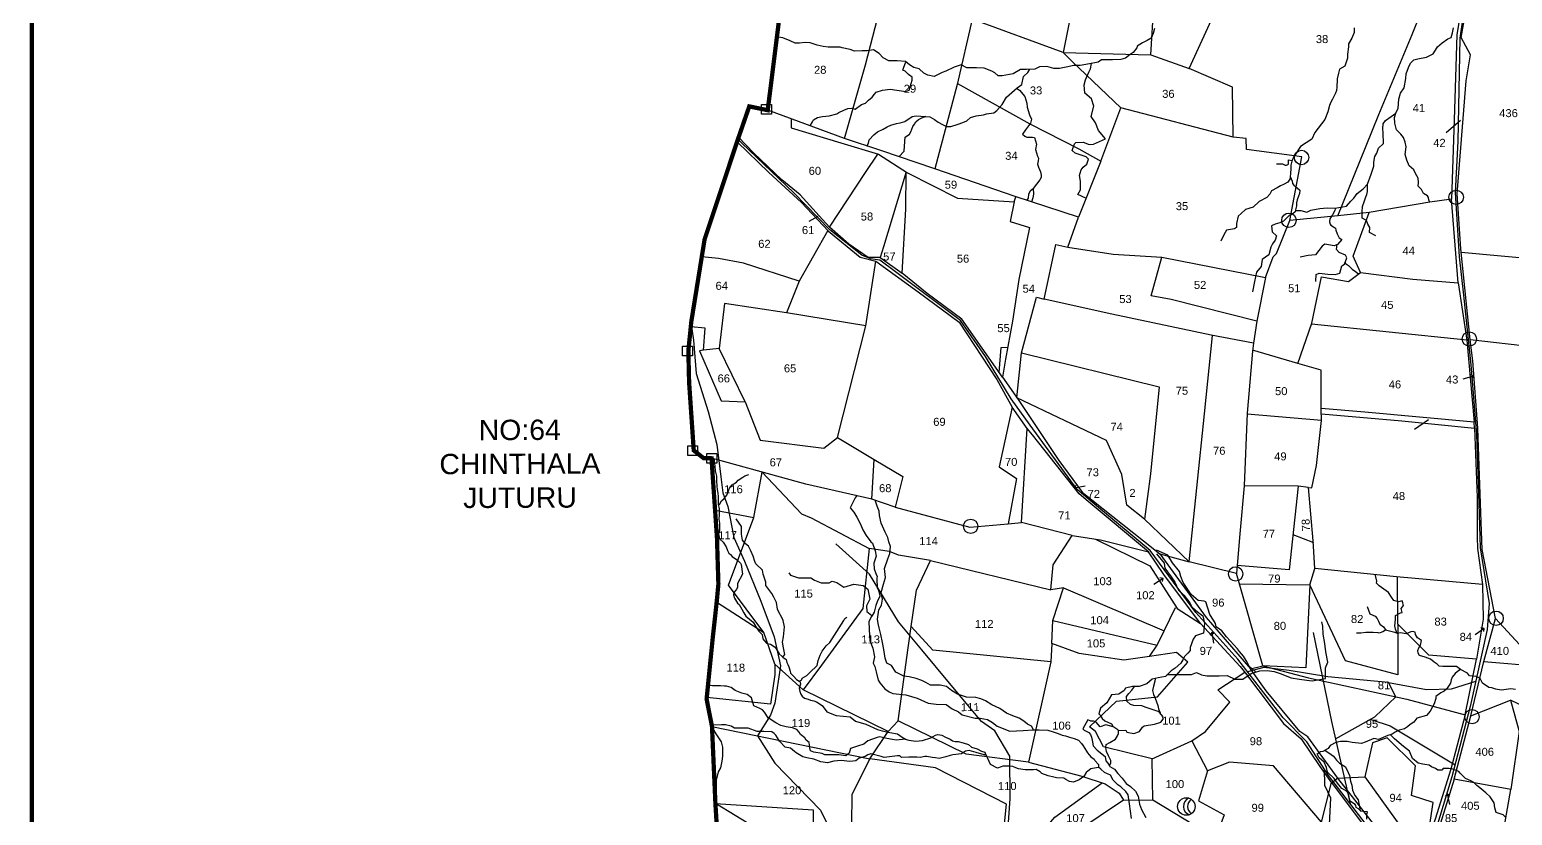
# Model space of a CAD drawing. Header units: inches. Extents: x 208632 to 221797, y 1591440 to 1598854.
# Drawn here: x 208632 to 211412, y 1595650 to 1597124 of the extents above; entities that cross this region are included whole.
import ezdxf

# ---------------------------------------------------------------- set-up
doc = ezdxf.new("R2010")
doc.units = ezdxf.units.IN
doc.header["$LTSCALE"] = 15
doc.header["$MEASUREMENT"] = 0
doc.linetypes.add('HIDDEN2', pattern=[0.1875, 0.125, -0.0625])
for name, color, linetype in [('BOUNDRY STONES', 240, 'Continuous'), ('DIMENSION', 1, 'Continuous'), ('PLOTS', 7, 'Continuous'), ('PLOTS NO', 7, 'Continuous'), ('ROADS', 1, 'Continuous'), ('STREAMS', 4, 'Continuous'), ('VILLAGE BOUNDAY', 5, 'Continuous'), ('VILLAGE BOUNDRY', 5, 'Continuous'), ('wells', 7, 'Continuous')]:
    doc.layers.add(name, color=color, linetype=linetype)
doc.styles.get("Standard").update_dxf_attribs({"font": 'arial.ttf'})

# ---------------------------------------------------------------- blocks, each defined once
blk = doc.blocks.new('GGGGGFDGG')
at = {"layer": 'PLOTS NO', "color": 0}
for points in [[(17673.9, 8953.1), (17670.6, 8947.5), (17677, 8943.1)], [(17670.6, 8947.5), (17695.6, 8952)]]:
    blk.add_lwpolyline(points, dxfattribs=at)

msp = doc.modelspace()

# ---------------------------------------------------------------- linework, layer by layer
at = {"layer": 'BOUNDRY STONES'}
for points in [[(210004.7, 1596983.4), (210023.1, 1596983.5), (210023.2, 1596965.3), (210004.7, 1596965.2)], [(209856.5, 1596530.3), (209874.9, 1596530.4), (209875, 1596512.2), (209856.6, 1596512.1)], [(209866.3, 1596343.3), (209884.7, 1596343.4), (209884.8, 1596325.2), (209866.4, 1596325.2)], [(209902, 1596328.9), (209920.4, 1596329), (209920.5, 1596310.8), (209902, 1596310.7)]]:
    msp.add_lwpolyline(points, close=True, dxfattribs=at)
for centre in [(211017, 1596883.9), (211306.9, 1596809.3), (210993.3, 1596766.2), (211331.6, 1596543.5), (210396.6, 1596192.2), (210893.4, 1596102.9), (211381.6, 1596019.8), (211336.6, 1595835.2)]:
    msp.add_circle(centre, 13.5, dxfattribs=at)
at = {"layer": 'PLOTS'}
for points in [[(211334.3, 1595836.8), (211358.6, 1595938.6), (211380.3, 1596019.5), (211355.7, 1596148.7), (211352.7, 1596234.9), (211347.7, 1596376.4), (211338.2, 1596502.7), (211332.9, 1596542.1), (211315.6, 1596712.8), (211308.5, 1596815.8), (211325.9, 1597027.9), (211333.5, 1597076.5), (211316.3, 1597109.2), (211334, 1597207.4), (211358.9, 1597373.3), (211390.7, 1597554.6), (211400.3, 1597609.7), (211384, 1597750.2)], [(210734.2, 1597076.4), (210806.3, 1597050.6), (210872.6, 1597195.9), (210900, 1597193.7), (210948.8, 1597298.4)], [(210420.3, 1597266.7), (210490, 1597289.2), (210544.2, 1597287.3), (210531.1, 1597211.9), (210592.8, 1597193.5), (210570, 1597080.7), (210399.5, 1597143.2), (210371.2, 1597021.1), (210329.6, 1596863), (210228.3, 1596896.8), (210159.9, 1596919.6), (210016.1, 1596972.7)], [(210371.6, 1597022.7), (210507.3, 1596947.1), (210599.6, 1596900.2), (210640.6, 1596877.2), (210678.2, 1596977), (210586.9, 1597063.7), (210570, 1597080.7), (210734.2, 1597076.4), (210740.1, 1597169.1), (210821.8, 1597252.7), (210838.7, 1597271.4)], [(211323.1, 1597207.9), (211308.3, 1597114.1), (211303, 1596954.7), (211298.1, 1596805.6), (211257.6, 1596800), (211143.7, 1596780.6), (211085.2, 1596774.7), (211126.3, 1596876.5), (211161.8, 1596964.6), (211224.1, 1597114.8), (211267.2, 1597223.2)], [(210159.9, 1596919.6), (210199.2, 1597057.8), (210227.2, 1597164.2)], [(211085.2, 1596774.7), (210995.1, 1596765.5), (211017.2, 1596885.3), (210913.8, 1596898.8), (210913.3, 1596919.5), (210888.6, 1596922.3), (210887.3, 1597015.7), (210806.3, 1597050.6)], [(210888.6, 1596922.3), (210678.2, 1596977)], [(210059.8, 1596956.6), (210059.8, 1596939.4), (210153.4, 1596911.2), (210223.9, 1596890), (210278.2, 1596855.2), (210372.2, 1596807.9), (210477.9, 1596801), (210481.1, 1596810.3)], [(209958.6, 1596913.1), (210018, 1596855.7), (210079.6, 1596799.3), (210129.8, 1596745.8), (210189.3, 1596696.8), (210219.1, 1596689.8), (210297.9, 1596632), (210375.3, 1596575.3), (210445.7, 1596467.6), (210474.2, 1596416), (210450.1, 1596303.8), (210482.5, 1596282), (210466.8, 1596196.7), (210492, 1596199.2), (210502.7, 1596375.9), (210474.2, 1596416)], [(210132, 1596753.5), (210112.7, 1596774.5), (210076.8, 1596813.8), (210042.4, 1596842.1), (209989.5, 1596892.8), (209961.6, 1596922.2)], [(210227, 1596696.4), (210204.5, 1596696.5), (210167.9, 1596721.7), (210132, 1596753.5), (210199.6, 1596856), (210222.3, 1596890.4)], [(210640.6, 1596877.2), (210598.5, 1596771.8), (210480.2, 1596810.6), (210329.6, 1596863)], [(210477.9, 1596801), (210470.9, 1596764.1), (210506.7, 1596752.6), (210487, 1596654.9), (210475.3, 1596577.3), (210462.2, 1596505.7), (210456, 1596472.1), (210379.8, 1596580.9), (210314.9, 1596629.1), (210268.1, 1596666.9), (210274.8, 1596787.2), (210275.6, 1596856.9), (210233, 1596716.2), (210227, 1596696.4), (210268.1, 1596666.9)], [(211127.6, 1596668.3), (211225.6, 1596655.5), (211310.5, 1596648.9), (211298.1, 1596805.6)], [(210456, 1596472.1), (210485.7, 1596429.8), (210562.2, 1596315.8), (210605.9, 1596256.5), (210720.4, 1596165.1), (210751.4, 1596140.4), (210806.2, 1596125.6), (210722.8, 1596205.8), (210689.6, 1596232), (210680.3, 1596289.4), (210651.4, 1596353.3), (210483.1, 1596433.5), (210492.2, 1596517.7), (210519.9, 1596622.2), (210534.4, 1596618.3), (210556.3, 1596720.5), (210578.8, 1596715.7), (210598.5, 1596771.8)], [(210578.8, 1596715.7), (210663.7, 1596702.4), (210754.9, 1596697), (210949.3, 1596659.1), (210964, 1596697.4), (210970.3, 1596704), (210995.1, 1596765.5)], [(211009.9, 1596497.7), (211036.5, 1596573), (211054.5, 1596660), (211105.1, 1596651.6), (211127.6, 1596668.3), (211113.8, 1596699), (211143.7, 1596780.6)], [(210128.5, 1596747.2), (210074.8, 1596652.1), (209970.8, 1596685.6), (209923.6, 1596694.6), (209892.5, 1596697.7)], [(210200, 1596568.1), (210219.1, 1596689.8)], [(210949.3, 1596659.1), (210933, 1596577.2), (210772.6, 1596617.6), (210735.1, 1596624.4), (210754.9, 1596697)], [(211316.2, 1596706.4), (211466.5, 1596692.6), (211522.9, 1596684.7), (211564.6, 1596680.1)], [(210074.8, 1596652.1), (210051.5, 1596592.9), (209935.1, 1596610.4), (209925.1, 1596525.8), (209895.4, 1596522.4), (209898.6, 1596563.6), (209871.8, 1596566.3)], [(211310.5, 1596648.9), (211326.7, 1596541.1), (211035.8, 1596571.1)], [(210933, 1596577.2), (210927.1, 1596535.8), (210847.2, 1596551), (210661, 1596590.2), (210534.4, 1596618.3)], [(209973.5, 1596425.5), (210001.8, 1596354.1), (210121, 1596339), (210147.2, 1596358.6), (210200, 1596568.1), (210051.5, 1596592.9)], [(210806.2, 1596125.6), (210835, 1596403.1), (210850.3, 1596550.4)], [(209895.4, 1596522.4), (209888.2, 1596521.6), (209928.9, 1596427.4), (209973.5, 1596425.5), (209925.1, 1596525.8)], [(210450, 1596480.7), (210453.6, 1596527.9), (210466.3, 1596528)], [(210492.2, 1596517.7), (210750.2, 1596453.6), (210733.7, 1596290.9), (210722.8, 1596205.8)], [(210927.1, 1596535.8), (210924.9, 1596520.8), (210914.8, 1596404.7), (210909.3, 1596268), (210901.3, 1596178.3), (210896, 1596118.9), (210894.7, 1596103.6), (210806.2, 1596125.6)], [(211054.2, 1596390.7), (211054, 1596412), (211053.6, 1596484.9), (211009.9, 1596497.7), (210925.2, 1596522.6)], [(211326.7, 1596541.1), (211340.3, 1596387.6), (211135.4, 1596406.1), (211054, 1596413.4)], [(211463.1, 1595930), (211541.2, 1595923.5), (211538.3, 1596098.6), (211530.4, 1596249.2), (211535.6, 1596319.7), (211546.7, 1596517.8), (211332.9, 1596542.1)], [(211029.9, 1596265.3), (211036.5, 1596264.6), (211045.2, 1596306.1), (211054.2, 1596390.7), (210914.7, 1596402.8)], [(211054.1, 1596403.3), (211204.7, 1596390.1), (211341.3, 1596376.1), (211340.3, 1596387.6)], [(210147.2, 1596358.6), (210215.6, 1596317.8), (210269.2, 1596285.9), (210255.2, 1596228.3), (210211.1, 1596243.1), (210215.6, 1596317.8)], [(210587.2, 1596174.7), (210640.3, 1596166.8), (210729.9, 1596144.1), (210617.1, 1596239), (210599.9, 1596253.4), (210512.7, 1596364.1), (210502.7, 1596375.9)], [(211341.3, 1596376.1), (211346, 1596246.2), (211346.3, 1596171.8), (211346.9, 1596150.4), (211356, 1596083.1), (211194.7, 1596097.5), (211042.1, 1596113.4)], [(210211.1, 1596243.1), (210087.3, 1596271.4), (210003.6, 1596294.5), (209910.7, 1596320.2)], [(209917.4, 1596222.8), (209989.9, 1596209), (210005.9, 1596293.9), (210079.4, 1596215.6), (210097.5, 1596208.3), (210206.2, 1596150.5), (210194.7, 1596038.1), (210116.8, 1595932), (210082.6, 1595885.3), (210029.7, 1595933.6), (210009, 1595993.2), (209942.3, 1596081.6), (209989.9, 1596209)], [(211010.4, 1596267.4), (210993.6, 1596110.3), (210896, 1596118.9)], [(210900.1, 1596084.5), (211032.4, 1596082.5), (211042.1, 1596113.4), (211039, 1596165.2), (211029.9, 1596265.3), (211010.4, 1596267.4), (210909.3, 1596268)], [(210255.2, 1596228.3), (210394.9, 1596190.6), (210466.8, 1596196.7)], [(210321.4, 1596127.9), (210547.2, 1596073.3), (210551.1, 1596119.7), (210587.2, 1596174.7), (210492, 1596199.2)], [(210630.6, 1596168.3), (210732.5, 1596118.1), (210783.9, 1596037.9), (210827.3, 1596010), (210758.8, 1596101.9), (210729.9, 1596144.1)], [(211000.7, 1596176.7), (211039.2, 1596161.7)], [(210242.2, 1595807.6), (210260.7, 1595827.3), (210279.7, 1595964.1), (210285.3, 1596004.1), (210294.8, 1596072.2), (210321.4, 1596127.9), (210261.3, 1596138.4), (210244.5, 1596144.8), (210206.2, 1596150.5)], [(210751.4, 1596140.4), (210838, 1596020.9), (210921.4, 1595924.9), (210944.1, 1595930.5), (210894.7, 1596103.6)], [(210550.7, 1596015.4), (210570.6, 1596076.6), (210547.2, 1596073.3)], [(210570.6, 1596076.6), (210759.3, 1595996.1)], [(211197.4, 1596008.7), (211197.8, 1595913.6), (211099.5, 1595939.8), (211032.4, 1596082.5), (211025, 1595926.8), (210944.1, 1595930.5)], [(211356, 1596083.1), (211357.2, 1596018.2), (211344.7, 1595943.1), (211255.3, 1595950.8), (211197.4, 1596008.7), (211197, 1596097.3)], [(209920.4, 1596049.9), (210009, 1595993.2)], [(210731.9, 1595948.3), (210683.6, 1595941.1), (210600, 1595953.5), (210548.5, 1595972.2), (210550.7, 1596015.4), (210746.2, 1595969.3)], [(210736.9, 1595756.3), (210645.9, 1595778.5), (210630.4, 1595807.4), (210619.4, 1595815.9), (210670.2, 1595864.4), (210746.8, 1595872.4), (210803.6, 1595937.2), (210782.4, 1595955.8), (210731.9, 1595948.3), (210746.2, 1595969.3), (210759.3, 1595996.1), (210780.8, 1596039.9)], [(211358.6, 1595938.6), (211463.1, 1595930), (211380.3, 1596019.5)], [(210548.5, 1595972.2), (210546.7, 1595938), (210325.6, 1595959.8), (210285.3, 1596004.1)], [(210827.3, 1596010), (210901.8, 1595929.4), (210911.8, 1595916.9), (210983, 1595822.2), (211016.1, 1595793.7), (211051, 1595741.7), (211073.2, 1595711.1), (211085, 1595720.3)], [(210029.7, 1595933.6), (210029.6, 1595914.3), (210021.5, 1595858.9), (209901.7, 1595871)], [(210546.7, 1595938), (210504.9, 1595749.9), (210388.1, 1595764.7), (210260.7, 1595827.3)], [(210944.1, 1595930.5), (211029.7, 1595908.1), (211214.1, 1595867.9), (211323.5, 1595838.5), (211344.7, 1595943.1)], [(210811.1, 1595789.9), (210837.1, 1595807.5), (210882.4, 1595862.5), (210860.1, 1595885.7), (210910.6, 1595918.4)], [(211085.3, 1595719.9), (211028.9, 1595797.4), (211013.5, 1595807.1), (210950.8, 1595883.8), (210921.4, 1595924.9)], [(209911.6, 1595816.9), (210207.5, 1595755.9), (210242.2, 1595807.6), (210082.6, 1595885.3)], [(211303, 1595717.8), (211334.3, 1595836.8), (211408.9, 1595865.9), (211425, 1595807.6), (211409.5, 1595698.6)], [(211469.2, 1595802), (211483.3, 1595830.3), (211408.9, 1595865.9)], [(211323.5, 1595838.5), (211296.6, 1595736.6), (211251.5, 1595590.9), (211264, 1595674.4), (211223.3, 1595687.6), (211230.3, 1595743), (211177.4, 1595795.7), (211149.9, 1595786.4), (211135.5, 1595722.6), (211225.2, 1595598.2), (211251.5, 1595590.9), (211244.6, 1595544.7), (211188.5, 1595586.9), (211116.9, 1595679.2), (211085.3, 1595719.9), (211135.5, 1595722.6)], [(210855.7, 1595607.2), (210737.9, 1595678.5), (210736.9, 1595756.3), (210811.1, 1595789.9), (210840.7, 1595733.4)], [(210488.9, 1595570.2), (210425.3, 1595578.6), (210458.8, 1595621.7), (210463.5, 1595671.2), (210330.7, 1595739.2), (210207.5, 1595755.9), (210173.6, 1595689.2), (210172.1, 1595520.5), (210104.3, 1595528.4), (210028.7, 1595605), (209918, 1595672.6), (210101.5, 1595660.2), (210100.4, 1595592.7), (210025.7, 1595606.8)], [(210504.9, 1595749.9), (210605, 1595723.4), (210649, 1595709.3), (210675.3, 1595691.5), (210683.1, 1595678.3), (210737.9, 1595679)], [(211054.3, 1595637.2), (210964.2, 1595743.1), (210882.1, 1595750), (210840.7, 1595733.4), (210823.8, 1595677.6), (210872.1, 1595651.1), (210855.7, 1595607.2), (210877, 1595592.8)], [(210683.1, 1595678.3), (210593.6, 1595618.3), (210515, 1595539.3), (210488.9, 1595570.2), (210554.1, 1595646.9), (210643.4, 1595711.1)], [(211244.1, 1595532.9), (211178.5, 1595538.5), (211180.5, 1595566), (211094.5, 1595535.1), (211048.6, 1595518.5), (211031.8, 1595503.3), (210955.1, 1595547.7), (210877, 1595592.8), (211058.8, 1595613.6), (211054.3, 1595637.2), (211072.9, 1595711.5)], [(211072.9, 1595711.5), (211138.4, 1595625.1), (211180.5, 1595566), (211218.3, 1595544.1), (211244.1, 1595532.9), (211244.6, 1595544.7)], [(211396.7, 1595627.2), (211409.5, 1595698.6), (211303, 1595717.8), (211274.4, 1595625.3)]]:
    msp.add_lwpolyline(points, dxfattribs=at)
at = {"layer": 'PLOTS NO'}
for points in [[(211314.8, 1596953.2), (211288.3, 1596930.3)], [(210110.2, 1596773.5), (210093.2, 1596764.2)], [(211254.7, 1596391.7), (211228.7, 1596373.8)]]:
    msp.add_lwpolyline(points, dxfattribs=at)
at = {"layer": 'ROADS', "color": 1}
for points in [[(211374.5, 1597751.1), (211393.4, 1597628.7), (211392.1, 1597591.4), (211349.8, 1597352.7), (211321.8, 1597163.6), (211313.5, 1597107.5), (211310.1, 1596914.5), (211304.9, 1596818.6), (211312.5, 1596697.9), (211320.4, 1596625.9), (211334.6, 1596495.1), (211344.7, 1596364.7), (211349.2, 1596234.9), (211352, 1596151.9), (211368.5, 1596047.4), (211365, 1595998.9), (211333.1, 1595854.4), (211298.9, 1595722.5), (211260.2, 1595593.9)], [(211244.3, 1595457.9), (211227.8, 1595495.8), (211206.6, 1595558.3), (211149, 1595618.9), (211067.6, 1595724.9), (211026.6, 1595787.7), (210982.4, 1595833.2), (210897.5, 1595943.3), (210818.6, 1596030.4), (210733.1, 1596146.6), (210636.1, 1596227.6), (210596, 1596261.1), (210508.4, 1596382.2), (210472.6, 1596431.6), (210424.4, 1596510.8), (210377.6, 1596578.5), (210255.8, 1596669.6), (210226.3, 1596691.6), (210208.7, 1596693.9), (210192.6, 1596700.6), (210132.7, 1596748.2), (210065.3, 1596817.7), (209967.5, 1596911.1), (209960.2, 1596918.1)], [(209872.3, 1596570.7), (209876.7, 1596541.3), (209881.9, 1596479), (209904.6, 1596407.8), (209920.8, 1596345.6), (209928.4, 1596285), (209932.1, 1596254.9), (209941.3, 1596229.7), (209952.7, 1596171.2), (209972.7, 1596126.8), (210002.9, 1596051.8), (210027.9, 1595984.9), (210040.1, 1595930.4), (210029.7, 1595860.5), (210021.4, 1595838), (209997, 1595799.3), (210029.2, 1595747.9), (210115, 1595660.1), (210136.4, 1595616.1)], [(210275.2, 1595407.2), (210340.4, 1595437.9), (210366, 1595483.8), (210403.7, 1595523.8), (210438.8, 1595570.9), (210466.2, 1595618.7), (210470.6, 1595681.9), (210470.3, 1595761), (210441.9, 1595808.5), (210417, 1595826.1), (210356.9, 1595898.3), (210305, 1595960.8), (210261.3, 1596013.3), (210206.7, 1596102.5), (210144.1, 1596159.5)], [(211039, 1595993), (211073.4, 1595826.4), (211108.3, 1595671.9)], [(211080.8, 1595793.6), (211154.5, 1595834.6), (211194, 1595872.3), (211180.3, 1595899.3), (211066.4, 1595910.1), (210993.7, 1595921.7), (210946.2, 1595927.4), (210915.9, 1595919.3)], [(211180.3, 1595899.3), (211251.4, 1595885.9), (211298.4, 1595887.5), (211343.6, 1595901.8)], [(211146.6, 1595830.2), (211183.4, 1595817.9), (211304.7, 1595744.7)], [(211059.4, 1595737.5), (211060.1, 1595706.8), (211071.2, 1595683.1), (211068.2, 1595619.8)]]:
    msp.add_lwpolyline(points, dxfattribs=at)
at = {"layer": 'STREAMS'}
for points in [[(211115.5, 1597127.1), (211115.7, 1597118.1), (211111.3, 1597107.6), (211105.3, 1597097.4), (211105.3, 1597091.5), (211103.2, 1597077.9), (211103.4, 1597070), (211097.9, 1597055.3), (211088, 1597049.5), (211086.4, 1597042.3), (211083.8, 1597031.3), (211083.8, 1597030.3), (211083.2, 1597015.6), (211082.4, 1597009.7), (211080.6, 1597004.5), (211074.9, 1596993.5), (211072, 1596987.7), (211069.1, 1596981.3), (211066.4, 1596969.7), (211060.5, 1596955.1), (211042, 1596931.1), (211036.5, 1596918.2), (211015.2, 1596904.7), (211005.7, 1596890.5), (211002, 1596884.5), (210998.9, 1596877.2), (210996.9, 1596869.7), (210996.9, 1596864.2), (210996, 1596853.1), (210995, 1596843.5), (210991.5, 1596837.6), (210983.4, 1596833.5), (210977.5, 1596831.1), (210971.4, 1596827.2), (210960.8, 1596821.3), (210957.5, 1596815.4), (210951.6, 1596808.9), (210937.3, 1596801.3), (210926.3, 1596790.9), (210912.1, 1596786.6), (210903.8, 1596779), (210898.1, 1596773.8), (210895, 1596760.1), (210894.9, 1596752.6), (210891, 1596750), (210876.1, 1596747.5), (210871.3, 1596739.2), (210865.6, 1596727.2)], [(211005.3, 1596784.4), (211010.2, 1596784.6), (211015.9, 1596784.3), (211026.9, 1596781.2), (211034.2, 1596785.1), (211051.1, 1596788.5), (211065.2, 1596789.7), (211079.5, 1596789.2), (211094.2, 1596791.5), (211101.5, 1596792.8), (211109.6, 1596802.1), (211115.3, 1596807.4), (211121.1, 1596816.5), (211132.6, 1596825.3), (211140.7, 1596834.2), (211147.7, 1596852.5), (211152.6, 1596867.7), (211152.7, 1596875.3), (211154.5, 1596886.1), (211158, 1596892.2), (211161.5, 1596901.7), (211170.4, 1596910), (211169.8, 1596930), (211169.4, 1596937.7), (211169.7, 1596946.9), (211174.3, 1596953.1), (211184.7, 1596960.6), (211194, 1596967.4), (211198.1, 1596976.7), (211199.5, 1596993.1), (211202.6, 1597004.6), (211209.1, 1597014.7), (211212.3, 1597032.4), (211213, 1597040.7), (211217.3, 1597052.6), (211221.3, 1597061), (211227.5, 1597067.1), (211235.1, 1597068.8), (211251.4, 1597071.9), (211263.9, 1597078.3), (211268.1, 1597085), (211272, 1597091.3), (211280.9, 1597099.2), (211291.5, 1597106.4), (211297.6, 1597109.1), (211300, 1597117.5), (211301.8, 1597126.9)], [(210741.4, 1597126), (210738.6, 1597116.8), (210734.9, 1597107.9), (210727.6, 1597103.1), (210718.8, 1597099.3), (210709, 1597092.8), (210708.4, 1597089.8), (210701.5, 1597080.9), (210695.6, 1597077.1), (210687.1, 1597070), (210678, 1597067.6), (210662.3, 1597067.1), (210642, 1597067), (210635.7, 1597062.9), (210619.7, 1597059.6), (210602, 1597056.2), (210590.3, 1597056.4), (210575.6, 1597053.3), (210563.3, 1597050.7), (210552.3, 1597050.9), (210539.7, 1597054.4), (210525.9, 1597053.7), (210517, 1597049.5), (210501.4, 1597048.7), (210490.1, 1597049), (210476.3, 1597041.1), (210455.5, 1597037), (210448, 1597037), (210441.6, 1597042.9), (210436.1, 1597045.8), (210421.9, 1597051.7), (210407.5, 1597052), (210400, 1597052), (210389.5, 1597051.9), (210378.5, 1597057.8), (210365.9, 1597053.2), (210350, 1597045.9), (210343.3, 1597043.1), (210327.9, 1597036.1), (210316.1, 1597038.4), (210309, 1597042.1), (210300.3, 1597050.2), (210289.8, 1597052.5), (210282.1, 1597057.6), (210274.2, 1597063.9), (210258.8, 1597065.2), (210243, 1597065.5), (210232.5, 1597071.2), (210224.8, 1597079), (210214.3, 1597085.9), (210202.3, 1597084.1), (210193, 1597083.8), (210178.8, 1597083.2), (210170.4, 1597086.7), (210155.9, 1597089.4), (210152.2, 1597090.9), (210129.2, 1597091.1), (210119.9, 1597092.2), (210108.7, 1597094.7), (210095.4, 1597098.8), (210086.4, 1597099.8), (210075.5, 1597098.7), (210067.4, 1597098.7), (210057.9, 1597102.6), (210044.3, 1597108.6), (210032.1, 1597110.2)], [(210095.6, 1596943.4), (210099.9, 1596950.8), (210102.2, 1596954.8), (210109.5, 1596958.7), (210119.1, 1596961.1), (210131.6, 1596962.2), (210145.9, 1596965.7), (210149.6, 1596968.3), (210158.9, 1596973), (210166.5, 1596976), (210173.6, 1596976.2), (210180.2, 1596974.7), (210191.9, 1596983.4), (210199.6, 1596985.8), (210205.3, 1596991.4), (210211.7, 1596997.4), (210216.6, 1597002.5), (210219.6, 1597006.6), (210231.6, 1597010.1), (210245.9, 1597012), (210274.9, 1597007.8), (210281.1, 1597010.4), (210287.1, 1597029.3), (210286.7, 1597034.7), (210279.9, 1597039.6), (210273.5, 1597045.9), (210269.7, 1597047.9), (210271.3, 1597053.3), (210274.3, 1597061.6), (210275.8, 1597063.6)], [(210201.9, 1596905.4), (210204.8, 1596910.6), (210206.4, 1596916.8), (210215.1, 1596926.4), (210221.7, 1596932.4), (210232.3, 1596936.8), (210240, 1596941.3), (210247.1, 1596944.9), (210257.8, 1596947.8), (210264.3, 1596949.2), (210272.9, 1596951.4), (210287, 1596961), (210294.6, 1596962), (210319.8, 1596960.4), (210329.1, 1596955.1), (210335.7, 1596950.4), (210343.7, 1596946.1), (210351.4, 1596942.4), (210359.6, 1596942.2), (210373.2, 1596946.5), (210382.2, 1596949.4), (210389.2, 1596952.7), (210396.1, 1596958.7), (210406.7, 1596961.8), (210420.4, 1596964.1), (210426, 1596965.6), (210440, 1596968), (210445.4, 1596971.9), (210455.9, 1596983.6), (210463.6, 1596997.2), (210483.5, 1597014.5), (210492.7, 1597020.6), (210495.5, 1597035.6), (210503.6, 1597043.4), (210507.6, 1597049.5)], [(210612.8, 1596807.6), (210597.4, 1596814.8), (210602.8, 1596823.3), (210602.6, 1596833.2), (210602.6, 1596839.5), (210600.5, 1596850.2), (210601.7, 1596854.7), (210603.5, 1596860.7), (210607.7, 1596865.6), (210614.4, 1596871.5), (210617.8, 1596881), (210613.3, 1596885), (210602, 1596888.8), (210592.8, 1596892.2), (210587.2, 1596897), (210591, 1596909.5), (210593.6, 1596912.3), (210607.7, 1596912.6), (210618.9, 1596908.4), (210626.9, 1596909), (210649.3, 1596919.2), (210636.1, 1596934.3), (210630.6, 1596948.8), (210622.3, 1596960.9), (210627.4, 1596980.3), (210622.9, 1596993.7), (210610.8, 1597004.7), (210609.1, 1597020), (210612.1, 1597029.9), (210617.9, 1597043.7), (210621.3, 1597050.4), (210623.3, 1597060.5)], [(210482.5, 1597013.9), (210487.9, 1597010.1), (210498.4, 1596998.2), (210501.9, 1596986), (210502.3, 1596978.4), (210507, 1596964), (210510.4, 1596955.8), (210508.8, 1596948.2), (210499.1, 1596935.8), (210493.9, 1596927.6), (210497.9, 1596924), (210502.1, 1596922), (210512.5, 1596921.8), (210516.3, 1596921.4), (210519.8, 1596909), (210518.2, 1596898.8), (210521.9, 1596886.6), (210523.7, 1596882.8), (210522.9, 1596877.6), (210522, 1596871.6), (210523.6, 1596865.8), (210527.6, 1596857), (210528.7, 1596851), (210528.7, 1596846.2), (210526.1, 1596841.9), (210513.9, 1596825.8), (210514.6, 1596815.2), (210513, 1596808.6), (210510.8, 1596800.1)], [(210262.1, 1596885.4), (210271.7, 1596896.1), (210272.5, 1596905), (210274, 1596922.3), (210281.7, 1596927.7), (210284.2, 1596932.2), (210288, 1596942.2), (210291, 1596946.5), (210293.6, 1596951.1), (210299, 1596955.4), (210305.1, 1596958.6), (210312.9, 1596961.3)], [(211257.5, 1596799.7), (211255.5, 1596804.3), (211254.7, 1596809.1), (211253, 1596812.1), (211245.8, 1596816.3), (211241.6, 1596823.7), (211235.8, 1596829.9), (211236.4, 1596837.1), (211235.5, 1596845.4), (211230.8, 1596854), (211227.2, 1596860.7), (211218.9, 1596868.2), (211214.3, 1596879), (211211.2, 1596889.5), (211213.2, 1596903.9), (211211.2, 1596912.7), (211208.2, 1596921.7), (211203.4, 1596927.6), (211195.1, 1596936.1), (211191.6, 1596948.6), (211191.5, 1596958.8), (211194, 1596967.4)], [(210969.7, 1596872.1), (210975, 1596871.8), (210981.3, 1596871.8), (210986, 1596869.8), (210988.6, 1596869.4), (210992.4, 1596871.5), (210992.2, 1596879.4), (210999.3, 1596878.2)], [(210501.6, 1596803.3), (210504.8, 1596807.5), (210505.6, 1596815.1), (210508.5, 1596821.8), (210513.9, 1596826)], [(210995.9, 1596848.1), (210999.4, 1596839.8), (211000.2, 1596835), (211002.2, 1596832.1), (211008.7, 1596827.1), (211013.6, 1596822.7), (211013, 1596816.6), (211011.4, 1596811.2), (211008.5, 1596804.3), (211007.7, 1596799.1), (211007.8, 1596793.4), (211005.6, 1596785.8), (211004.7, 1596782.3), (211000.6, 1596778), (210993.8, 1596775), (210989.3, 1596770.6), (210983.3, 1596764.8), (210976, 1596761.4), (210967.7, 1596759.2), (210960.9, 1596755.5), (210962, 1596744.5), (210969.7, 1596736.8), (210967.7, 1596728.6), (210962.5, 1596722.1), (210959.6, 1596715.5), (210955.7, 1596701.7), (210943.4, 1596692.7), (210941.2, 1596679.6), (210932.2, 1596669), (210928.7, 1596651.2), (210925.3, 1596632.1)], [(211156.1, 1596737.3), (211144.2, 1596743.5), (211144.7, 1596752.7), (211141.5, 1596758.9), (211138.8, 1596766.1), (211130.5, 1596770.4), (211130.8, 1596781.9), (211131, 1596792.1), (211134.9, 1596802.5), (211137.7, 1596809.9), (211139.4, 1596814.3), (211140.5, 1596819.9), (211140.4, 1596833.5)], [(211080.9, 1596789.7), (211079.4, 1596784.3), (211074.9, 1596776.7), (211069.8, 1596769.1), (211069.2, 1596763.3), (211070.6, 1596759.1), (211072.1, 1596757), (211077, 1596753.8), (211080.6, 1596751.6), (211081.2, 1596747.4), (211083.7, 1596740.7), (211087.5, 1596733.5), (211092.3, 1596730.3), (211084.5, 1596720.5), (211077.9, 1596718.2), (211060.7, 1596721.1), (211055.8, 1596717.5), (211042.9, 1596701.2), (211029.3, 1596700.2), (211014.2, 1596696.9)], [(211043.8, 1596651.5), (211044.3, 1596664.3), (211049.8, 1596667.2), (211066.4, 1596665.3), (211079.9, 1596664.8), (211088.9, 1596667), (211092.5, 1596680.8), (211097.2, 1596683.8), (211101.8, 1596695.9), (211099.6, 1596700.8), (211087.6, 1596705.7), (211082.5, 1596711.3), (211083.6, 1596721.1)], [(211097.9, 1596687), (211099.2, 1596685.3), (211104.7, 1596681.7), (211111.6, 1596674.4), (211118.2, 1596670.1), (211123.9, 1596665.6)], [(209915.4, 1596319.4), (209915.4, 1596314.9), (209916.7, 1596304.8), (209917.8, 1596296.2), (209919.9, 1596286), (209920.3, 1596277.6), (209920.6, 1596267.7), (209921.6, 1596261.4), (209922.7, 1596254.6), (209922.9, 1596248), (209923, 1596233.7), (209925.3, 1596224.8), (209925.3, 1596220.7), (209925.1, 1596212.9), (209924.3, 1596205.8), (209925.4, 1596198.4), (209925.8, 1596185.2), (209923.8, 1596178.2), (209925.7, 1596169), (209932.7, 1596162.7), (209937.9, 1596154), (209940.6, 1596146.6), (209943.3, 1596142.1), (209946.4, 1596139.1), (209949.3, 1596135.8), (209959.3, 1596129), (209965.3, 1596122.9), (209966, 1596120.3), (209968.7, 1596102.4), (209959.7, 1596084.9), (209959.2, 1596077.5), (209956.7, 1596072.9), (209952.8, 1596067.8), (209952, 1596063.5), (209953.5, 1596057.5), (209959.3, 1596048.3), (209962.8, 1596045.7), (209967.7, 1596037.1), (209971.1, 1596029.7), (209975.2, 1596023.5), (209989, 1596012.6), (209992.9, 1596005.1), (209999.5, 1595995.6), (210005.7, 1595989.3), (210006.8, 1595981.5), (210009.7, 1595978.2), (210013.8, 1595972.9), (210021, 1595971.3), (210030.3, 1595965.6), (210037.7, 1595953.1), (210043.3, 1595947.8), (210044.5, 1595946.8), (210048, 1595951.5), (210045.5, 1595964.4), (210043.8, 1595974.9), (210045.8, 1595985), (210047.4, 1596003.4), (210045.1, 1596015.3), (210042.8, 1596021.3), (210037.2, 1596031.1), (210034.7, 1596037), (210032.8, 1596049.3), (210027.6, 1596059.4), (210023.9, 1596066.3), (210012.7, 1596081.5), (210012.7, 1596087.4), (210007.5, 1596102.3), (210006, 1596109.9), (209994.1, 1596122), (209992, 1596126.1), (209988.5, 1596136.1), (209984.3, 1596146.3), (209980.2, 1596154.9), (209974.4, 1596159.6), (209969.1, 1596166), (209966.7, 1596177.5), (209966.7, 1596191.6), (209957.2, 1596206.3)], [(209923.4, 1596231.8), (209926.3, 1596234.7), (209929.5, 1596240), (209934.2, 1596244.1), (209939.7, 1596250.7), (209944.6, 1596263.9), (209949.7, 1596270.3), (209957.7, 1596275.2), (209960.4, 1596278.5), (209969.4, 1596284.3), (209972.9, 1596286.6), (209980.7, 1596289.1)], [(210183.5, 1596250.6), (210179.8, 1596245.6), (210170.8, 1596227), (210177.6, 1596218.9), (210183.4, 1596209.1), (210190.2, 1596196), (210194.6, 1596185.9), (210200.7, 1596175.1), (210209.6, 1596163.4), (210212.6, 1596160.7), (210217.4, 1596146.2), (210219.5, 1596136.1), (210215.1, 1596122.9), (210215.8, 1596112.5), (210218.9, 1596104), (210221, 1596098.3), (210220.6, 1596095.4), (210220.7, 1596093.7), (210221.4, 1596077.1), (210224.1, 1596071.8), (210225.8, 1596065.4), (210226.5, 1596061.3), (210221.5, 1596050.5), (210218.5, 1596043.4), (210215.5, 1596031.2), (210211.5, 1596023.8)], [(210514.3, 1595810.7), (210510.4, 1595817.1), (210503.4, 1595821.3), (210496.5, 1595826.7), (210487.4, 1595832.1), (210475.9, 1595836.6), (210463.5, 1595841.9), (210451.5, 1595850.5), (210436.1, 1595857.7), (210424.1, 1595865.1), (210415.4, 1595868.5), (210406.4, 1595871.3), (210388.6, 1595872), (210372.1, 1595877.7), (210360.4, 1595884.5), (210351, 1595891.7), (210339.5, 1595894.2), (210321, 1595894.3), (210312.6, 1595899.4), (210304.9, 1595903.1), (210294.5, 1595906.5), (210281.1, 1595910), (210271.6, 1595911.4), (210256.3, 1595918.6), (210248.1, 1595931.2), (210239.6, 1595935.5), (210236.2, 1595945), (210233.5, 1595960.9), (210231.5, 1595974), (210227.9, 1595989.2), (210225, 1596001.6), (210223.4, 1596009.7), (210222.2, 1596018.3), (210224.6, 1596035.5), (210229.2, 1596044.6), (210231, 1596055.8), (210228.8, 1596068.2), (210233.3, 1596083.6), (210237.2, 1596096.2), (210235, 1596113.1), (210241, 1596131.4), (210244.9, 1596141.3), (210246.2, 1596154.6), (210243.4, 1596163.4), (210241.5, 1596171.2), (210236.3, 1596181.4), (210228.8, 1596198), (210225.5, 1596212.3), (210224.8, 1596220.7), (210221.2, 1596230.2), (210217.4, 1596241.3)], [(210745.2, 1596140.3), (210759.3, 1596123.3), (210760.7, 1596113.8), (210772.4, 1596097.5), (210779.2, 1596087.3), (210786.1, 1596072.6), (210796.1, 1596062.8), (210807.4, 1596048.5), (210810.8, 1596041.7), (210818.7, 1596034.5), (210831.7, 1596024.4), (210834.9, 1596010), (210832.9, 1595991.6), (210817.9, 1595986.8), (210813.8, 1595980.6), (210808.1, 1595965.2), (210808.1, 1595959.1), (210803.7, 1595954), (210797.6, 1595948.1), (210794.1, 1595942.1), (210790.4, 1595935.3), (210779.9, 1595926), (210772.4, 1595920.9), (210762.2, 1595910.3), (210748.2, 1595908.2), (210736.6, 1595905.7), (210726.7, 1595896.5), (210712.8, 1595891.6), (210699.8, 1595891.6), (210687.2, 1595888.5), (210684.1, 1595884.4), (210674.6, 1595877.5), (210660.6, 1595876.4), (210651.8, 1595861), (210639.9, 1595851.4), (210636.9, 1595840.8), (210639.6, 1595838.1), (210643, 1595831.6), (210648.2, 1595827.2), (210660.8, 1595821.8), (210663.9, 1595816.4), (210650.3, 1595820.1), (210639.7, 1595816.3), (210631.8, 1595824.8), (210627, 1595826.5), (210621.9, 1595826.8), (210616.4, 1595829.5), (210606.7, 1595812.6), (210609.7, 1595809.8), (210618.1, 1595805.7), (210621, 1595802), (210622.9, 1595796.9), (210624.2, 1595791), (210626.4, 1595780.4), (210634, 1595772.6), (210648.5, 1595760.6), (210650.3, 1595752.6), (210653.9, 1595747.8), (210657, 1595742.7), (210659.7, 1595748.5), (210659.5, 1595753), (210654.8, 1595762), (210651.5, 1595769.9), (210650, 1595777.3), (210650.9, 1595782.9), (210657.4, 1595786.7), (210668.2, 1595793.3), (210671.6, 1595799.1), (210673.9, 1595803.5), (210673.9, 1595809.3), (210672.7, 1595810.6), (210663.4, 1595816.6)], [(210930.4, 1595919.4), (210918.6, 1595930), (210913, 1595940.5), (210907.9, 1595948.8), (210900.5, 1595957.2), (210896.6, 1595962.6), (210876.1, 1595984.9), (210872, 1595990.3), (210867.2, 1595995.9), (210856.7, 1596003.5), (210855.6, 1596009.7), (210851.9, 1596016.4), (210844.7, 1596026.6), (210841.2, 1596038.5), (210837.5, 1596050.4), (210834.2, 1596051.9), (210822.9, 1596053.1), (210810.1, 1596064.1), (210795.3, 1596086.8), (210790.6, 1596097.8), (210788.4, 1596107.3), (210774.9, 1596123.5), (210766, 1596137.9), (210744.9, 1596147.8)], [(210055.9, 1596105), (210058.9, 1596100.4), (210074.1, 1596095.9), (210076.1, 1596095.9), (210097.2, 1596095.9), (210103.5, 1596091), (210116.4, 1596086.1), (210131.6, 1596086.2), (210137.2, 1596089.5), (210145.4, 1596086.9), (210159, 1596078.4), (210177.8, 1596083.8), (210195, 1596081.2), (210203.9, 1596074.6), (210207.3, 1596055.5), (210201.4, 1596043.3), (210201.8, 1596032.7), (210211.4, 1596024.9), (210205.5, 1596013.3), (210206.9, 1595986.9), (210207.6, 1595978), (210213.3, 1595963.8), (210216.3, 1595947.4), (210213.7, 1595935.8), (210216.7, 1595929), (210219.7, 1595919.4), (210223.4, 1595903.9), (210226.4, 1595898.7), (210235.7, 1595887.5), (210244, 1595881.9), (210250.9, 1595878.7), (210275, 1595876.1), (210296.5, 1595869.6), (210317, 1595860.5), (210332, 1595858.5), (210350.5, 1595858.2), (210361.8, 1595850), (210374, 1595844.5), (210380.6, 1595838.9), (210404.8, 1595832.4), (210414.3, 1595832.5), (210428.2, 1595830.2), (210437.5, 1595824), (210446.4, 1595817.7), (210469.9, 1595808.3), (210495.3, 1595809), (210514.7, 1595810.8), (210525, 1595810.8), (210541.5, 1595810.2), (210551.4, 1595807), (210560.6, 1595803.7), (210568.3, 1595800.4), (210574.2, 1595799.5), (210582.1, 1595796.5), (210590.7, 1595794.3), (210599, 1595791.3), (210604.6, 1595785.1), (210607.6, 1595780.8), (210613.9, 1595770.3), (210615.6, 1595767.3), (210621.6, 1595759.8), (210628.2, 1595755.5), (210629.2, 1595752.9), (210636.1, 1595745.6), (210636.5, 1595740), (210624.9, 1595738.3), (210621.7, 1595737.3), (210616.1, 1595733), (210613.1, 1595730.4), (210608.8, 1595723.1), (210600, 1595716.5), (210589.1, 1595712.1), (210581.8, 1595713.8), (210574.9, 1595717.4), (210571.2, 1595719.6), (210557.7, 1595720.3), (210552.7, 1595721.5), (210542.2, 1595724.1), (210530.3, 1595728.7), (210526.6, 1595731.7), (210519.7, 1595735.9), (210514.1, 1595735.6), (210498.6, 1595735.5), (210486.3, 1595737.1), (210481.4, 1595739.4), (210475.8, 1595742), (210468.5, 1595742.3), (210456.9, 1595742.6), (210453.6, 1595741.3), (210447.1, 1595738.6), (210433.8, 1595745.8), (210425.8, 1595763.6), (210421.9, 1595763.5), (210407, 1595767.8), (210393.8, 1595772), (210387.2, 1595770.3), (210379.6, 1595765.7), (210363.1, 1595763.6), (210357.9, 1595762.6), (210350.3, 1595759.6), (210337.7, 1595756.9), (210330.5, 1595757.9), (210324.5, 1595758.5), (210314.3, 1595760.8), (210310.7, 1595760.4), (210302.1, 1595758.4), (210295.5, 1595759.1), (210288.6, 1595759), (210280.6, 1595759), (210266.8, 1595758.9), (210263.8, 1595761.9), (210259.2, 1595761.9), (210234.4, 1595758.8), (210228.8, 1595760.4), (210209.7, 1595765.6), (210204.1, 1595763.6), (210198.8, 1595760.6), (210187.6, 1595757.6), (210181, 1595752.6), (210170.1, 1595751), (210153.9, 1595752.9), (210140.1, 1595751.5), (210127.9, 1595748.8), (210115.4, 1595750.2), (210102.6, 1595755.3), (210089.5, 1595758.3), (210082, 1595760), (210075.4, 1595763.9), (210069.4, 1595767.2), (210066.5, 1595770), (210058.8, 1595776.4), (210048.6, 1595778), (210038, 1595789.2), (210034.7, 1595795.6), (210031.1, 1595800.5), (210028.2, 1595803.4), (210023.8, 1595806.7), (210009.1, 1595807.3), (209996.1, 1595807.2), (209979.6, 1595813.8), (209966.3, 1595813.8), (209953.9, 1595813.7), (209947.4, 1595817.4), (209936.9, 1595819.6), (209929.2, 1595820.2), (209911.2, 1595819.5)], [(211196.5, 1595991.2), (211193.3, 1595999.3), (211191.6, 1596005.4), (211193, 1596017.6), (211193.2, 1596025), (211202.8, 1596030), (211205.7, 1596030.5), (211203.9, 1596038.3), (211208.3, 1596043.7), (211207.1, 1596048.8), (211205.4, 1596052.5), (211198.6, 1596050.8), (211190, 1596053.3), (211185.4, 1596059.5), (211180.1, 1596068.3), (211171.3, 1596074.5), (211162.5, 1596080.9), (211157.4, 1596085.3), (211158.2, 1596089.5), (211154.8, 1596102.2)], [(210075.1, 1595901.6), (210080.2, 1595904.1), (210080.8, 1595907.4), (210089.4, 1595912.4), (210098.5, 1595921.9), (210104.9, 1595927.5), (210108.6, 1595931.4), (210110.8, 1595940.7), (210114.2, 1595950.8), (210117.9, 1595957.9), (210125.7, 1595968), (210132.5, 1595974.2), (210158.6, 1596015.7), (210160.6, 1596019.4), (210164.2, 1596021.7)], [(211140.1, 1596041.7), (211144.7, 1596028.1), (211154.8, 1596023.5), (211159, 1596019.5), (211161.1, 1596014.4), (211163.8, 1596009), (211170.7, 1596004), (211174.8, 1595997.4)], [(210764.6, 1595914), (210810.9, 1595914.6), (210820.1, 1595918.3), (210829.2, 1595913.6), (210839.1, 1595911.5), (210862.6, 1595912), (210877.6, 1595912.3), (210891.6, 1595905.7), (210907.1, 1595905.8), (210922.4, 1595916.4), (210938.5, 1595921), (210952.3, 1595921.5), (210965.7, 1595919.8), (210976.9, 1595916), (210997.3, 1595907.9), (211012.9, 1595905.8), (211027.1, 1595903.9), (211037, 1595902.4), (211062.1, 1595906.9), (211061.8, 1595913.5), (211061.7, 1595926.6), (211066.2, 1595937.7), (211062.6, 1595957), (211060.8, 1595972.5), (211057.3, 1595989.7), (211056.6, 1596004.9), (211054.8, 1596012.8)], [(211418.2, 1595886.1), (211409.1, 1595887.5), (211396.3, 1595885.7), (211391.3, 1595885.2), (211381.5, 1595887), (211373.6, 1595889), (211368.2, 1595890), (211356, 1595898.2), (211352.1, 1595906.9), (211344.1, 1595910.8), (211331.8, 1595912.1), (211327.8, 1595916.7), (211315.1, 1595923.4), (211307.7, 1595929.5), (211299.4, 1595929.6), (211282.1, 1595929.5), (211275, 1595930), (211271.3, 1595933.7), (211265.8, 1595937.2), (211258.5, 1595943.1), (211248.7, 1595947.1), (211237.9, 1595950), (211235.4, 1595954.5), (211235.2, 1595959.2), (211236.8, 1595964.1), (211238.7, 1595967.1), (211240.2, 1595969.3), (211241.7, 1595978.1), (211234.6, 1595983), (211230.3, 1595989.3), (211230.1, 1595994), (211224.7, 1595994.9), (211221.7, 1595994.5), (211213.1, 1595990.6), (211202.5, 1595992.2), (211196.8, 1595990.9), (211191.7, 1595993), (211174.3, 1595997.7), (211169.3, 1595994.6), (211162.4, 1595992.1), (211160.5, 1595992.4), (211151.3, 1595993), (211137.6, 1595993.2), (211128, 1595991.9), (211120.3, 1595991.9)], [(210044.6, 1595946.9), (210050.8, 1595942.6), (210052.2, 1595937.1), (210053.5, 1595933.2), (210055.6, 1595928.9), (210057.9, 1595920.4), (210059.1, 1595916.7), (210064.9, 1595910.7), (210069.9, 1595905.2), (210075.1, 1595901.5), (210076.1, 1595901.5), (210077.4, 1595895.9), (210075.1, 1595888.4), (210076.4, 1595882.3), (210078.1, 1595877.5), (210080.6, 1595873.6), (210085.3, 1595869.7), (210092.1, 1595868.1), (210096.3, 1595866.3), (210102.5, 1595865), (210107.4, 1595862.8), (210118.4, 1595856.2), (210126.9, 1595844.3), (210144.3, 1595837.2), (210170.9, 1595834.8), (210180.4, 1595826.6), (210199.9, 1595821), (210221.8, 1595811), (210230.9, 1595808.5), (210245.1, 1595805.7), (210259.6, 1595802.9), (210268, 1595797), (210274.2, 1595792.9), (210256.9, 1595791.3), (210250.3, 1595792.1), (210239.6, 1595794.2), (210234.2, 1595795.4), (210225.7, 1595797.2), (210221.2, 1595796.1), (210203.9, 1595789.9), (210196.5, 1595783.7), (210184.2, 1595779.9), (210171.6, 1595775.7), (210169.1, 1595766.6), (210162.6, 1595761.7), (210149.6, 1595763.7), (210134.1, 1595763.4), (210123.2, 1595763.4), (210118.4, 1595766), (210102.7, 1595768.8), (210096.3, 1595771.3), (210095.3, 1595776.6), (210094, 1595786.9), (210088.2, 1595791.3), (210085.7, 1595795.8), (210077.4, 1595801.5), (210075.1, 1595806.2), (210070.8, 1595811.4), (210062.3, 1595814.4), (210050.7, 1595816.2), (210040.8, 1595818.5), (210031.5, 1595823.4), (210016.8, 1595833.2), (210010.2, 1595843.5), (210006.5, 1595848.2), (210001.3, 1595850.3), (209989.9, 1595855.8), (209985.7, 1595870.3), (209977.8, 1595876.7), (209967.3, 1595879.5), (209954.9, 1595884.4), (209947.4, 1595890), (209938.9, 1595892.2), (209935, 1595892.2), (209927.6, 1595893), (209912.5, 1595892.9), (209903.7, 1595893.9)], [(210742.4, 1595906.4), (210741.6, 1595901.7), (210739.3, 1595892.5), (210737.8, 1595884.3), (210739.3, 1595877), (210742.6, 1595869.8), (210745.2, 1595863.3), (210747.8, 1595856.3), (210748.7, 1595849.7), (210751.7, 1595842.6)], [(211314.4, 1595924.7), (211311.9, 1595921.9), (211305.1, 1595915.9), (211299.3, 1595909.2), (211297.4, 1595904.1), (211296.1, 1595898), (211288.6, 1595886.8), (211284.5, 1595883.2), (211277.9, 1595879.6), (211268.5, 1595873.1), (211268.5, 1595869.5), (211265.7, 1595859.1), (211261.9, 1595852.1), (211258.2, 1595845.7), (211251.2, 1595837.6), (211233.1, 1595832.3), (211227.5, 1595824.9), (211220.9, 1595820.8), (211215.4, 1595816), (211210, 1595812.7), (211199.9, 1595810.1), (211192.6, 1595806.3), (211186.6, 1595802.5), (211178.6, 1595799.8), (211161.4, 1595792.5), (211152.5, 1595794.2), (211136.2, 1595787.1), (211129.6, 1595784.8), (211111.7, 1595786.5), (211102.4, 1595788.6), (211090.1, 1595788.6), (211081.2, 1595787), (211070.7, 1595781.2), (211066.8, 1595775.3), (211056.7, 1595769.8), (211051.6, 1595769.4)], [(210674, 1595809), (210687.8, 1595809.6), (210689.4, 1595806), (210702.4, 1595803.5), (210713, 1595807.4), (210718.9, 1595815.7), (210722.2, 1595818), (210741.4, 1595821.1), (210753.2, 1595824.6), (210757.6, 1595830.5), (210756.6, 1595835.6), (210751.5, 1595842.4), (210748, 1595844.6), (210725.7, 1595852.6), (210717.6, 1595855.5), (210702.6, 1595856.1), (210696.1, 1595858), (210689.7, 1595864.4), (210688.8, 1595872.8), (210693.3, 1595878.8), (210698.8, 1595884.6), (210704.6, 1595892.1)], [(209917.6, 1595697.2), (209920.3, 1595701.3), (209920, 1595716.3), (209924.1, 1595731.5), (209928.4, 1595739.4), (209930.5, 1595751.7), (209932.1, 1595761.1), (209932.2, 1595778.2), (209929.3, 1595787.7), (209919.6, 1595803.1), (209910.6, 1595817.6)], [(210273.9, 1595793.1), (210280.9, 1595791.1), (210293.6, 1595789.4), (210306.4, 1595790.5), (210321.7, 1595795.3), (210330.6, 1595800.6), (210335, 1595801.6), (210342.3, 1595800.4), (210349.5, 1595797), (210358.3, 1595793.2), (210362.8, 1595790.1), (210367.4, 1595788.7), (210373, 1595788.4), (210382.8, 1595786.3), (210392.4, 1595783.2), (210397.9, 1595778.2), (210408.5, 1595775.1), (210416.9, 1595770.7), (210423.1, 1595768.9), (210425.1, 1595763.3)], [(211400.1, 1595646), (211394.7, 1595650.9), (211382, 1595655.5), (211379.6, 1595664.4), (211378.3, 1595673.3), (211370.6, 1595684.6), (211362.3, 1595692.1), (211351.3, 1595701.7), (211345.8, 1595706.1), (211339.9, 1595711.9), (211334.6, 1595715), (211324.1, 1595719.4), (211314.5, 1595729.3), (211312, 1595732.5), (211300.5, 1595736.9), (211293.3, 1595737.9), (211282.3, 1595738.2), (211279.8, 1595734.8), (211272.6, 1595734.8), (211268.1, 1595738.2), (211260.5, 1595741.2), (211256.1, 1595744.5), (211248.2, 1595745.6), (211244.2, 1595746.1), (211235.5, 1595748), (211224.8, 1595756.5), (211219.6, 1595770.7), (211207.9, 1595779.4), (211191.1, 1595793.7), (211183.9, 1595801.2), (211183.4, 1595801.9)], [(211126.7, 1595659), (211123.7, 1595662.4), (211119.6, 1595665), (211118.5, 1595668.6), (211117.4, 1595670.5), (211112.3, 1595673.8), (211108.3, 1595676.6), (211106.3, 1595684), (211105.9, 1595687.6), (211102.6, 1595694.6), (211092.2, 1595700.4), (211089.4, 1595704), (211084.3, 1595710.7), (211078.4, 1595719.3), (211065.8, 1595731.2), (211063.8, 1595739.8), (211059.6, 1595749.6), (211049.8, 1595757.9), (211046.4, 1595765.7), (211051.6, 1595769.4)], [(211061.2, 1595771.7), (211068, 1595767.3), (211076.8, 1595761.3), (211082.6, 1595753.4), (211088.1, 1595747.7), (211099.1, 1595741.4), (211104.6, 1595730.8), (211107.1, 1595724.8), (211108.8, 1595714.1), (211111, 1595706.7), (211112.4, 1595697.2), (211116.6, 1595687.6), (211123.2, 1595679.4), (211126.8, 1595658.8), (211139.4, 1595657.4), (211140, 1595656.6), (211138.9, 1595650.9), (211138.7, 1595643.2)], [(210698.2, 1595644), (210694.5, 1595671.7), (210692.2, 1595688.9), (210687.4, 1595695.1), (210678.2, 1595703.9), (210672.3, 1595707.6), (210663.8, 1595716.4), (210658.7, 1595725.3), (210647.3, 1595730.6), (210640.9, 1595736.8), (210636.2, 1595740.3)], [(210657, 1595742.8), (210657.4, 1595741.7), (210666.1, 1595736.9), (210672.7, 1595728.7), (210680.5, 1595719.7), (210688.1, 1595709.8), (210696.3, 1595704.3), (210705.8, 1595695.5), (210710.5, 1595686), (210713.2, 1595671.2), (210716.8, 1595661.3), (210725.1, 1595645.8)]]:
    msp.add_lwpolyline(points, dxfattribs=at)
at = {"layer": 'VILLAGE BOUNDAY', "color": 5, "const_width": 8}
msp.add_lwpolyline([(208636.3, 1591444.1), (214757.7, 1591444.1), (214757.7, 1598405.7), (208636.3, 1598405.7)], close=True, dxfattribs=at)
at = {"layer": 'VILLAGE BOUNDRY', "linetype": 'HIDDEN2', "ltscale": 8, "const_width": 8}
msp.add_lwpolyline([(209920.8, 1595626.2), (209918, 1595672.6), (209911.6, 1595816.9), (209901.5, 1595868.2), (209913.4, 1595986.7), (209920.4, 1596049.9), (209923.6, 1596083.9), (209920.9, 1596171.6), (209910.7, 1596319.8), (209895.7, 1596320.2), (209877.4, 1596334.6), (209868.7, 1596462.3), (209867.3, 1596521.1), (209872.8, 1596575.9), (209897.7, 1596730.1), (209960.3, 1596918.4), (209981.5, 1596979.8), (210016.1, 1596972.7), (210043.8, 1597193.4), (210043.5, 1597470.1), (210059, 1597651.2), (210073.2, 1597873.4), (210051.6, 1597889.9), (210065.5, 1598165.4)], dxfattribs=at)
at = {"layer": 'wells', "color": 0}
msp.add_circle((210801, 1595666.6), 16.4, dxfattribs=at)
for centre, start, end in [((210811.8, 1595667), 111.4047, 252.828), ((210819.8, 1595666.7), 125.3285, 235.5921)]:
    msp.add_arc(centre, 16.4, start, end, dxfattribs=at)

# ---------------------------------------------------------------- block references
at = {"layer": 'PLOTS NO', "xscale": 0.8170786237207841, "yscale": 0.8170786237207841, "zscale": 0.8170786237207841}
for p, rotation in [((225154.9, 1604902.3), 184.5311313447297), ((196183.6, 1588893), 0.2398948900542782), ((221400.8, 1608285.6), 202.0226074634704), ((203703.8, 1610514.4), 269.3434057200184), ((221546.1, 1608576), 204.1362217258005), ((203675.7, 1609971.1), 271.2106666042918)]:
    msp.add_blockref('GGGGGFDGG', p, dxfattribs=dict(at, rotation=rotation))

# ---------------------------------------------------------------- texts
at = {"layer": 'DIMENSION', "insert": (209551.1, 1596392.2), "char_height": 38.14, "width": 467.714, "attachment_point": 2, "rotation": 0.2399}
msp.add_mtext('NO:64\\PCHINTHALA\\PJUTURU ', dxfattribs=at)
at = {"layer": 'PLOTS NO'}
for s, rotation, p in [('38', 0.2399, (211043.8, 1597098.5)), ('28', 0.2399, (210102.9, 1597040.9)), ('29', 0.2399, (210271.1, 1597005.4)), ('33', 0.2399, (210507.6, 1597002.2)), ('36', 0.2399, (210755.7, 1596995.8)), ('41', 0.2399, (211225.3, 1596969.1)), ('436', 0.2399, (211387.6, 1596959.6)), ('42', 0.2399, (211263.9, 1596903.9)), ('34', 0.2399, (210461.3, 1596879.6)), ('60', 0.2399, (210092.9, 1596851.4)), ('59', 0.2399, (210348, 1596825.4)), ('35', 0.2399, (210781.2, 1596785.2)), ('58', 0.2399, (210190.6, 1596765.7)), ('61', 0.2399, (210080.2, 1596740.3)), ('62', 0.2399, (209998.3, 1596714.5)), ('44', 0.2399, (211206.3, 1596701.4)), ('57', 0.2399, (210232.5, 1596690.7)), ('56', 0.2399, (210370.7, 1596686.7)), ('64', 0.2399, (209918.3, 1596635.8)), ('54', 0.2399, (210493.9, 1596630.4)), ('52', 0.2399, (210815.2, 1596637.4)), ('51', 0.2399, (210991.8, 1596631.3)), ('53', 0.2399, (210675.2, 1596610.9)), ('45', 0.2399, (211166, 1596600)), ('55', 0.2399, (210446.6, 1596556.4)), ('65', 0.2399, (210046.4, 1596481)), ('66', 0.2399, (209922.1, 1596462.1)), ('46', 0.2399, (211180.4, 1596450.8)), ('43', 0.2399, (211287.7, 1596460)), ('75', 0.2399, (210781, 1596438.9)), ('50', 0.2399, (210967.3, 1596438.2)), ('69', 0.2399, (210326.4, 1596380.7)), ('74', 0.2399, (210658.7, 1596371.3)), ('70', 0.2399, (210460.9, 1596305.5)), ('76', 0.2399, (210851, 1596326.4)), ('49', 0.2399, (210965.7, 1596315.8)), ('67', 0.2399, (210019.7, 1596304.7)), ('73', 0.2399, (210613.8, 1596286)), ('116', 0.2399, (209934.4, 1596254.1)), ('68', 0.2399, (210224.9, 1596256.2)), ('72', 0.2399, (210615.8, 1596245.4)), ('2', 0.2399, (210694.2, 1596247.3)), ('48', 0.2399, (211187.9, 1596241.5)), ('71', 0.2399, (210560.7, 1596205.1)), ('117', 0.2399, (209923.4, 1596168)), ('77', 0.2399, (210944, 1596170.6)), ('78', 92.579, (211032.9, 1596183.3)), ('114', 0.2399, (210300.2, 1596157)), ('79', 0.2399, (210954.3, 1596086.7)), ('115', 0.2399, (210065.8, 1596058.4)), ('103', 0.2399, (210626.5, 1596081.7)), ('102', 0.2399, (210706.7, 1596055.4)), ('96', 0.2399, (210849.2, 1596041.6)), ('112', 0.2399, (210404.6, 1596001.5)), ('104', 0.2399, (210620.9, 1596008.6)), ('82', 0.2399, (211109.6, 1596010.8)), ('83', 0.2399, (211266.1, 1596006)), ('113', 0.2399, (210191.7, 1595972.6)), ('80', 0.2399, (210964.8, 1595998)), ('84', 0.2399, (211313.4, 1595977.4)), ('105', 0.2399, (210614.2, 1595965.1)), ('97', 0.2399, (210826, 1595951.1)), ('410', 0.2399, (211371.1, 1595951)), ('118', 0.2399, (209938.8, 1595919.6)), ('81', 0.2399, (211160, 1595886.6)), ('111', 0.2399, (210378.4, 1595845.5)), ('119', 0.2399, (210060.8, 1595815.7)), ('106', 0.2399, (210549.6, 1595810.8)), ('101', 0.2399, (210755.7, 1595820.2)), ('95', 0.2399, (211137.3, 1595814.3)), ('98', 0.2399, (210919.8, 1595781.6)), ('406', 0.2399, (211342.9, 1595761.7)), ('110', 0.2399, (210447.8, 1595697.5)), ('100', 0.2399, (210762.1, 1595701.2)), ('120', 0.2399, (210044.2, 1595689.6)), ('94', 0.2399, (211181.8, 1595675.5)), ('99', 0.2399, (210923.2, 1595656.8)), ('405', 0.2399, (211315.9, 1595660.5)), ('107', 0.2399, (210575.8, 1595637.3)), ('85', 0.2399, (211285.7, 1595637.3))]:
    msp.add_text(s, height=15, rotation=rotation, dxfattribs=at).set_placement(p)

doc.saveas('drawing.dxf')
